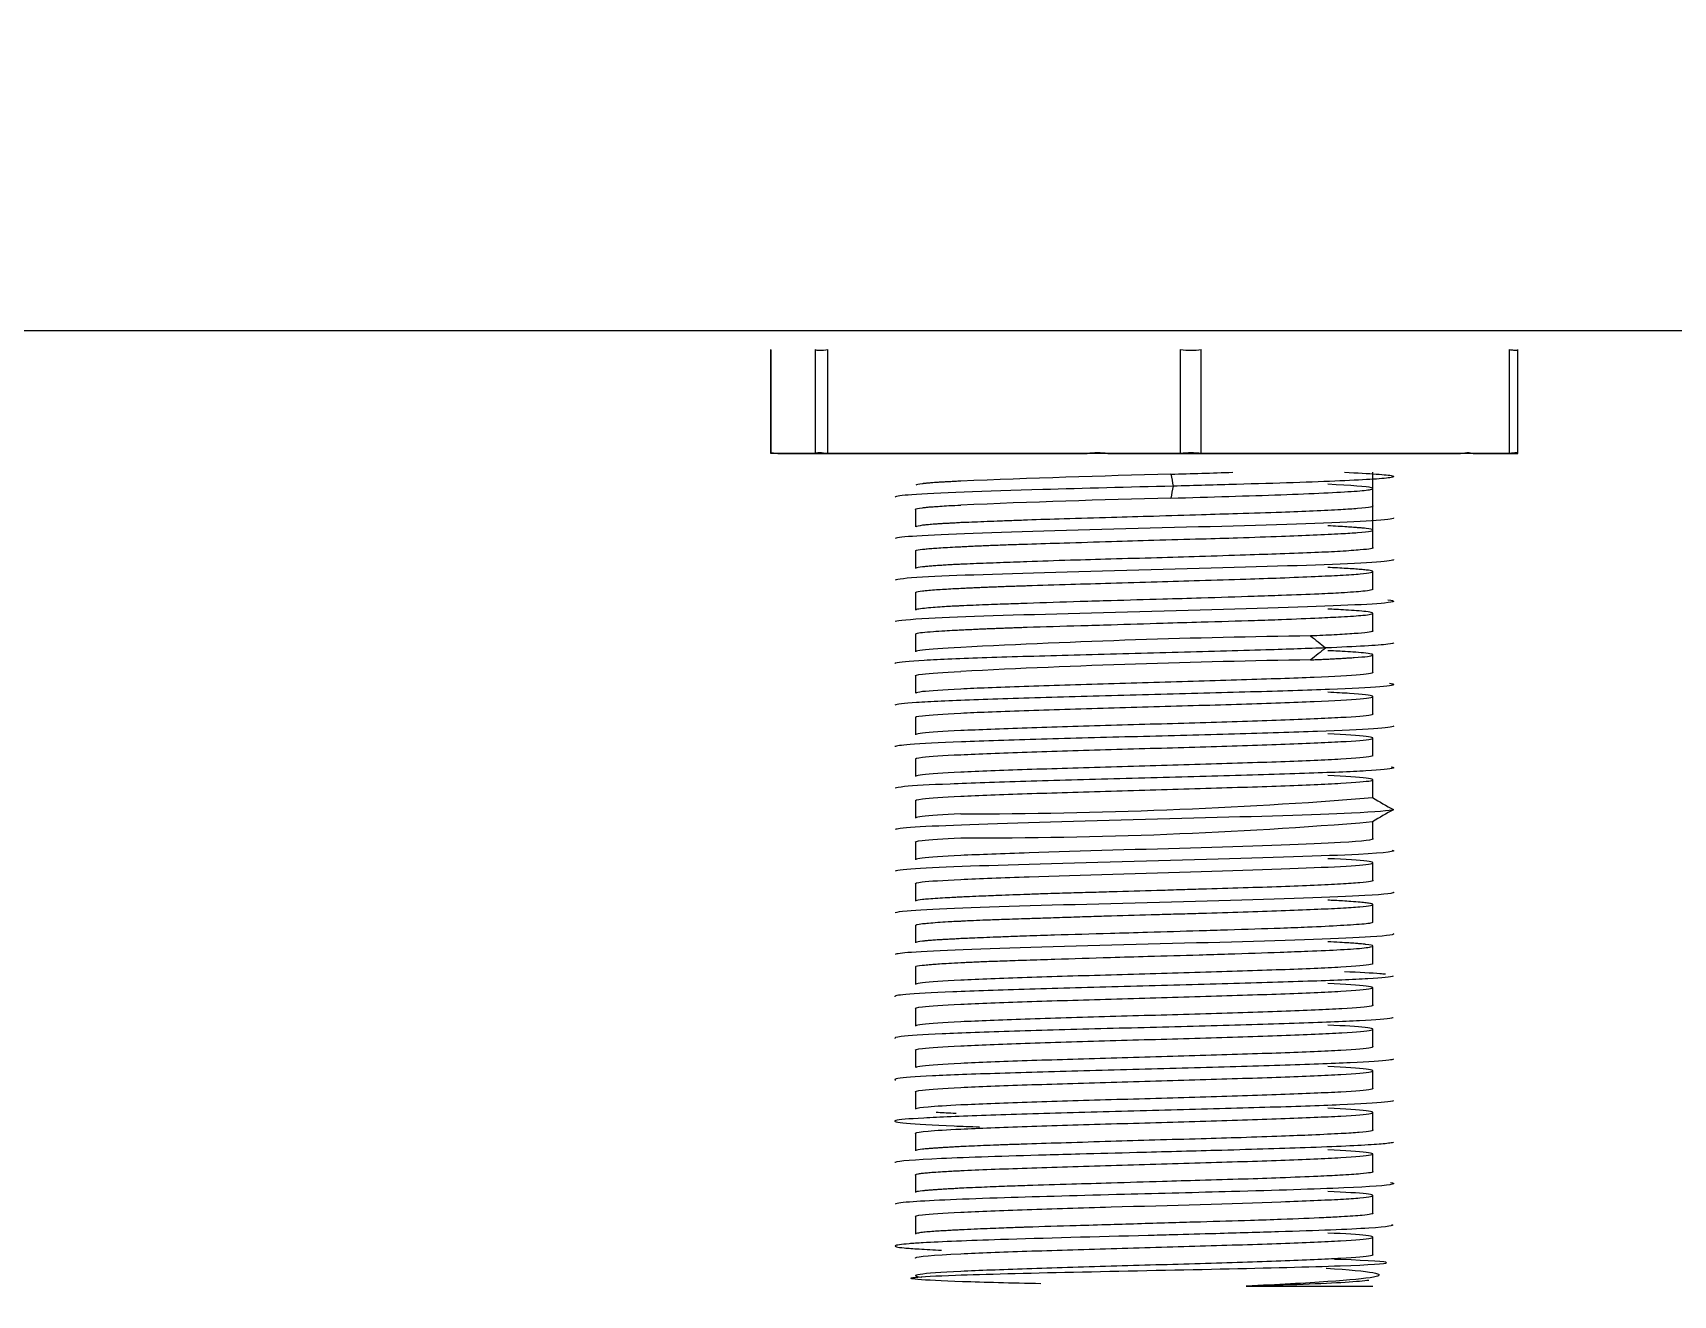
# Model space of a CAD drawing. Extents: x -681219 to -550379, y -242630 to -158199.
# Drawn here: x -601870.89 to -601831.45, y -230041.05 to -230010.7 of the extents above; entities that cross this region are included whole.
import ezdxf

# ---------------------------------------------------------------- set-up
doc = ezdxf.new("R2010")
doc.units = 0
doc.header["$LTSCALE"] = 1000
doc.layers.get('0').update_dxf_attribs({"linetype": 'CONTINUOUS'})

# ---------------------------------------------------------------- blocks, each defined once
blk = doc.blocks.new('CYPJ15001B0001XY_A_CYPJ1000_V_1')
at = {"color": 0, "linetype": 'ByBlock', "lineweight": -2}
for p, q in [((-535.5, -745.131), (-535.5, -522.153)), ((-538.452, -709.664), (-538.452, -708.592)), ((-538.452, -708.592), (-535.949, -708.592)), ((-535.955, -708.588), (-538.445, -708.588)), ((-538.452, -708.79), (-538.452, -716.199)), ((-538.452, -709.664), (-535.949, -709.664)), ((-535.5, -709.57), (-535.5, -709.57)), ((-538.452, -718.445), (-538.452, -709.963)), ((-538.452, -709.963), (-535.949, -709.963)), ((-556.791, -712.07), (-557.213, -712.07)), ((-555.791, -712.07), (-556.213, -712.07)), ((-554.791, -712.07), (-555.213, -712.07)), ((-553.791, -712.07), (-554.213, -712.07)), ((-552.791, -712.07), (-553.213, -712.07)), ((-551.791, -712.07), (-552.213, -712.07)), ((-550.791, -712.07), (-551.213, -712.07)), ((-549.791, -712.07), (-550.213, -712.07)), ((-548.791, -712.07), (-549.213, -712.07)), ((-547.791, -712.07), (-548.213, -712.07)), ((-546.791, -712.07), (-547.213, -712.07)), ((-545.791, -712.07), (-546.213, -712.07)), ((-544.791, -712.07), (-545.213, -712.07)), ((-543.791, -712.07), (-544.213, -712.07)), ((-542.791, -712.07), (-543.213, -712.07)), ((-541.791, -712.07), (-542.213, -712.07)), ((-540.791, -712.07), (-541.213, -712.07)), ((-539.791, -712.07), (-540.213, -712.07)), ((-535.5, -712.07), (-535.505, -712.07)), ((-538.452, -716.696), (-538.452, -725.178)), ((-538.452, -718.445), (-535.949, -718.445)), ((-538.452, -726.351), (-538.452, -718.942)), ((-538.452, -718.942), (-535.949, -718.942)), ((-558.467, -720.022), (-558.467, -723.07)), ((-557.713, -723.07), (-557.291, -723.07)), ((-556.713, -723.07), (-556.291, -723.07)), ((-555.713, -723.07), (-555.291, -723.07)), ((-554.713, -723.07), (-554.291, -723.07)), ((-553.713, -723.07), (-553.291, -723.07)), ((-552.713, -723.07), (-552.291, -723.07)), ((-551.713, -723.07), (-551.291, -723.07)), ((-550.713, -723.07), (-550.291, -723.07)), ((-549.713, -723.07), (-549.291, -723.07)), ((-548.713, -723.07), (-548.291, -723.07)), ((-547.713, -723.07), (-547.291, -723.07)), ((-546.713, -723.07), (-546.291, -723.07)), ((-545.713, -723.07), (-545.291, -723.07)), ((-544.713, -723.07), (-544.291, -723.07)), ((-543.713, -723.07), (-543.291, -723.07)), ((-542.713, -723.07), (-542.291, -723.07)), ((-541.713, -723.07), (-541.291, -723.07)), ((-540.713, -723.07), (-540.291, -723.07)), ((-540.291, -723.07), (-538.895, -723.07)), ((-538.452, -725.477), (-538.452, -726.549)), ((-535.5, -725.57), (-535.5, -725.57)), ((-538.452, -726.351), (-535.949, -726.351)), ((-538.445, -726.553), (-535.955, -726.553))]:
    blk.add_line(p, q, dxfattribs=at)
for centre, radius, start, end in [((-539.986, -709.731), 1.552, 351.4272, 358.9533), ((-534.414, -709.731), 1.552, 181.0467, 188.5728), ((-432.43, -713.591), 115.259, 179.78511, 184.71289), ((-422.118, -713.209), 124.993, 179.9771, 184.5209), ((-768.661, -724.798), 225.273, 0.82083, 2.96168), ((-756.515, -724.416), 213.701, 0.76285, 3.01966), ((-808.764, -724.567), 269.317, 1.35266, 2.42768), ((-950.427, -729.261), 411.631, 1.5385, 2.24184), ((-540.232, -716.447), 1.798, 352.0619, 7.9381), ((-543.767, -740.061), 22.261, 78.2489, 79.0068), ((-534.354, -741.781), 24.014, 101.0208, 101.7234), ((17.108, -702.274), 556.281, 181.64152, 181.79483), ((-540.232, -718.693), 1.798, 352.0619, 7.9381), ((-534.168, -718.693), 1.798, 172.0619, 187.9381), ((-854.879, -969.087), 397.839, 38.40647, 38.47334), ((-232.987, -967.8), 395.77, 141.52649, 141.59371), ((-569.322, -736.13), 25.608, 29.3969, 30.6871), ((-524.617, -736.178), 25.704, 149.3153, 150.6007), ((-539.986, -725.409), 1.552, 1.0467, 8.5728)]:
    blk.add_arc(centre, radius, start, end, dxfattribs=at)
for points in [[(-538.452, -708.592), (-538.446, -708.586), (-538.437, -708.588), (-538.433, -708.624), (-538.437, -708.691), (-538.446, -708.754), (-538.452, -708.79)], [(-538.434, -709.76), (-538.434, -709.734), (-538.437, -709.691), (-538.446, -709.669), (-538.452, -709.664)], [(-535.949, -709.664), (-535.954, -709.669), (-535.963, -709.691), (-535.966, -709.734), (-535.966, -709.76)], [(-538.434, -725.381), (-538.434, -725.407), (-538.437, -725.45), (-538.446, -725.471), (-538.452, -725.477)], [(-538.452, -726.549), (-538.446, -726.554), (-538.437, -726.553), (-538.433, -726.517), (-538.437, -726.45), (-538.446, -726.386), (-538.452, -726.351)], [(-535.949, -726.351), (-535.954, -726.386), (-535.963, -726.45), (-535.967, -726.517), (-535.963, -726.553), (-535.954, -726.554), (-535.949, -726.549)]]:
    blk.add_open_spline(points, degree=3, dxfattribs=at)
for points, knots in [([(-554.01, -723.562), (-554.022, -723.538), (-554.055, -723.339), (-554.108, -722.402), (-554.171, -720.549), (-554.235, -718.232), (-554.298, -715.812), (-554.361, -713.666), (-554.424, -712.127), (-554.487, -711.435), (-554.551, -711.698), (-554.6, -712.626), (-554.629, -713.388), (-554.637, -713.606)], [0.7997942, 0.7997942, 0.7997942, 0.7997942, 0.8087502, 0.8250003, 0.8412503, 0.8575003, 0.8737503, 0.8900003, 0.9062503, 0.9225003, 0.9387503, 0.9550004, 0.9609382, 0.9609382, 0.9609382, 0.9609382]), ([(-558.409, -715.087), (-558.393, -714.364), (-558.376, -713.714), (-558.341, -712.692), (-558.324, -712.327), (-558.289, -711.933), (-558.272, -711.904), (-558.238, -712.213), (-558.22, -712.554), (-558.2, -713.035)], [0, 0, 0, 0, 0.25, 0.25, 0.5, 0.5, 0.75, 0.75, 1, 1, 1, 1]), ([(-556.985, -723.518), (-557.013, -723.618), (-557.058, -723.337), (-557.118, -722.108), (-557.161, -720.836), (-557.199, -719.492), (-557.23, -718.406), (-557.277, -716.621), (-557.339, -714.167), (-557.406, -712.503), (-557.448, -711.894), (-557.471, -711.663), (-557.496, -711.556), (-557.521, -711.589), (-557.546, -711.778), (-557.573, -712.13), (-557.591, -712.506), (-557.601, -712.697)], [0.7812537, 0.7812537, 0.7812537, 0.7812537, 0.81187, 0.8275859, 0.8433022, 0.8590179, 0.8692248, 0.8747693, 0.9101134, 0.9370128, 0.9449779, 0.9532813, 0.9619358, 0.9709411, 0.9802863, 0.9899667, 1, 1, 1, 1]), ([(-555.973, -723.488), (-555.988, -723.58), (-556.032, -723.627), (-556.107, -722.579), (-556.187, -719.998), (-556.265, -716.926), (-556.347, -713.916), (-556.423, -712.01), (-556.474, -711.616), (-556.492, -711.583)], [0.422792, 0.422792, 0.422792, 0.422792, 0.4384992, 0.4686196, 0.5007413, 0.5255418, 0.5545969, 0.5878392, 0.606795, 0.606795, 0.606795, 0.606795]), ([(-555.006, -723.567), (-555.013, -723.555), (-555.032, -723.473), (-555.064, -723.135), (-555.101, -722.447), (-555.148, -721.243), (-555.201, -719.494), (-555.252, -717.563), (-555.289, -716.18), (-555.336, -714.456), (-555.4, -712.41), (-555.462, -711.644), (-555.493, -711.578), (-555.494, -711.576)], [0.0787694, 0.0787694, 0.0787694, 0.0787694, 0.0868263, 0.0993198, 0.1123665, 0.125997, 0.1492356, 0.1674819, 0.1806669, 0.1887788, 0.2195081, 0.2510718, 0.2520633, 0.2520633, 0.2520633, 0.2520633]), ([(-553.011, -723.561), (-553.018, -723.545), (-553.047, -723.406), (-553.097, -722.657), (-553.16, -720.918), (-553.224, -718.658), (-553.287, -716.229), (-553.35, -714.008), (-553.413, -712.342), (-553.468, -711.608), (-553.501, -711.553), (-553.513, -711.586)], [0.5427303, 0.5427303, 0.5427303, 0.5427303, 0.54875, 0.565, 0.5812501, 0.5975001, 0.6137501, 0.6300001, 0.6462501, 0.6625001, 0.6719775, 0.6719775, 0.6719775, 0.6719775]), ([(-552.012, -723.558), (-552.016, -723.549), (-552.04, -723.458), (-552.086, -722.887), (-552.149, -721.27), (-552.212, -719.078), (-552.276, -716.651), (-552.339, -714.367), (-552.402, -712.582), (-552.459, -711.666), (-552.496, -711.548), (-552.511, -711.58)], [0.285996, 0.285996, 0.285996, 0.285996, 0.2887498, 0.3049998, 0.3212498, 0.3374998, 0.3537499, 0.3699999, 0.3862499, 0.4024999, 0.4142307, 0.4142307, 0.4142307, 0.4142307]), ([(-551.012, -723.559), (-551.033, -723.508), (-551.075, -723.09), (-551.138, -721.605), (-551.201, -719.491), (-551.265, -717.078), (-551.328, -714.742), (-551.391, -712.846), (-551.451, -711.745), (-551.49, -711.551), (-551.507, -711.574)], [0.0287767, 0.0287767, 0.0287767, 0.0287767, 0.0449996, 0.0612496, 0.0774996, 0.0937496, 0.1099997, 0.1262497, 0.1424997, 0.156221, 0.156221, 0.156221, 0.156221]), ([(-549.987, -723.547), (-550.014, -723.631), (-550.083, -723.18), (-550.193, -719.887), (-550.317, -714.847), (-550.417, -712.056), (-550.475, -711.61), (-550.492, -711.58)], [0.765625, 0.765625, 0.765625, 0.765625, 0.7868735, 0.8187484, 0.8506233, 0.8824981, 0.8956465, 0.8956465, 0.8956465, 0.8956465]), ([(-548.991, -723.559), (-549.02, -723.618), (-549.09, -723.05), (-549.202, -719.558), (-549.326, -714.534), (-549.422, -711.997), (-549.476, -711.615), (-549.49, -711.585)], [0.50954, 0.50954, 0.50954, 0.50954, 0.5318745, 0.5637494, 0.5956243, 0.6274991, 0.6378477, 0.6378477, 0.6378477, 0.6378477]), ([(-547.981, -723.531), (-548.016, -723.678), (-548.092, -723.055), (-548.21, -719.224), (-548.334, -714.229), (-548.428, -711.901), (-548.481, -711.599), (-548.492, -711.579)], [0.25, 0.25, 0.25, 0.25, 0.2768755, 0.3087504, 0.3406253, 0.3725002, 0.3812761, 0.3812761, 0.3812761, 0.3812761]), ([(-547.011, -723.56), (-547.038, -723.493), (-547.107, -722.64), (-547.218, -718.885), (-547.342, -713.933), (-547.432, -711.854), (-547.481, -711.602), (-547.489, -711.584)], [0, 0, 0, 0, 0.0218766, 0.0537514, 0.0856263, 0.1175012, 0.1233867, 0.1233867, 0.1233867, 0.1233867]), ([(-545.978, -723.504), (-545.99, -723.572), (-546.023, -723.616), (-546.078, -723.043), (-546.141, -721.523), (-546.204, -719.389), (-546.267, -716.971), (-546.331, -714.647), (-546.394, -712.778), (-546.448, -711.817), (-546.481, -711.607), (-546.493, -711.581)], [0.734375, 0.734375, 0.734375, 0.734375, 0.7437502, 0.7600002, 0.7762502, 0.7925002, 0.8087502, 0.8250003, 0.8412503, 0.8575003, 0.8666767, 0.8666767, 0.8666767, 0.8666767]), ([(-545.006, -723.569), (-545.026, -723.549), (-545.067, -723.209), (-545.13, -721.843), (-545.193, -719.795), (-545.256, -717.4), (-545.319, -715.032), (-545.383, -713.059), (-545.441, -711.877), (-545.479, -711.599), (-545.496, -711.575)], [0.484375, 0.484375, 0.484375, 0.484375, 0.5, 0.51625, 0.5325, 0.54875, 0.565, 0.5812501, 0.5975001, 0.6103491, 0.6103491, 0.6103491, 0.6103491]), ([(-543.973, -723.471), (-543.979, -723.516), (-544.007, -723.642), (-544.056, -723.383), (-544.119, -722.142), (-544.182, -720.19), (-544.245, -717.83), (-544.308, -715.43), (-544.371, -713.363), (-544.434, -711.972), (-544.475, -711.608), (-544.495, -711.576)], [0.21875, 0.21875, 0.21875, 0.21875, 0.2237498, 0.2399998, 0.2562498, 0.2724998, 0.2887498, 0.3049998, 0.3212498, 0.3374998, 0.3530105, 0.3530105, 0.3530105, 0.3530105]), ([(-543.122, -721.935), (-543.138, -721.515), (-543.176, -720.395), (-543.234, -718.259), (-543.297, -715.838), (-543.36, -713.687), (-543.424, -712.14), (-543.469, -711.638), (-543.493, -711.579), (-543.496, -711.574)], [0, 0, 0, 0, 0.01249958, 0.02874959, 0.04499961, 0.06124962, 0.07749963, 0.09374965, 0.09610944, 0.09610944, 0.09610944, 0.09610944]), ([(-541.966, -723.43), (-541.992, -723.636), (-542.059, -723.578), (-542.168, -720.858), (-542.292, -715.856), (-542.399, -712.379), (-542.465, -711.647), (-542.49, -711.585)], [0.703125, 0.703125, 0.703125, 0.703125, 0.7231238, 0.7549986, 0.7868735, 0.8187484, 0.837842, 0.837842, 0.837842, 0.837842]), ([(-540.994, -723.563), (-541.014, -723.59), (-541.074, -723.271), (-541.176, -720.551), (-541.3, -715.523), (-541.405, -712.25), (-541.469, -711.623), (-541.492, -711.581)], [0.4533048, 0.4533048, 0.4533048, 0.4533048, 0.4681248, 0.4999996, 0.5318745, 0.5637494, 0.581343, 0.581343, 0.581343, 0.581343]), ([(-539.994, -723.563), (-540.016, -723.594), (-540.079, -723.199), (-540.184, -720.237), (-540.308, -715.195), (-540.411, -712.162), (-540.472, -711.622), (-540.491, -711.582)], [0.1960491, 0.1960491, 0.1960491, 0.1960491, 0.2131258, 0.2450007, 0.2768755, 0.3087504, 0.3239801, 0.3239801, 0.3239801, 0.3239801]), ([(-539.233, -718.267), (-539.26, -717.204), (-539.329, -714.51), (-539.417, -712.048), (-539.476, -711.602), (-539.494, -711.578)], [0, 0, 0, 0, 0.02187655, 0.05375143, 0.06750738, 0.06750738, 0.06750738, 0.06750738]), ([(-558.111, -713.159), (-558.137, -712.682), (-558.16, -712.341), (-558.206, -712.019), (-558.229, -712.037), (-558.252, -712.221)], [0, 0, 0, 0, 0.25, 0.25, 0.4998908, 0.4998908, 0.4998908, 0.4998908]), ([(-557.797, -712.078), (-557.793, -712.071), (-557.789, -712.069), (-557.752, -712.104), (-557.72, -712.49), (-557.689, -713.159)], [0.8593059, 0.8593059, 0.8593059, 0.8593059, 0.875, 0.875, 1, 1, 1, 1]), ([(-557.111, -713.159), (-557.116, -713.119), (-557.121, -713.025), (-557.128, -712.879), (-557.138, -712.714), (-557.148, -712.541), (-557.161, -712.373), (-557.175, -712.217), (-557.192, -712.11), (-557.204, -712.079), (-557.209, -712.073)], [0, 0, 0, 0, 0.0121388, 0.0277842, 0.0469329, 0.0695761, 0.0956986, 0.1252824, 0.163023, 0.1930021, 0.1930021, 0.1930021, 0.1930021]), ([(-556.799, -712.08), (-556.783, -712.048), (-556.767, -712.1), (-556.73, -712.415), (-556.709, -712.731), (-556.689, -713.159)], [0.7786876, 0.7786876, 0.7786876, 0.7786876, 0.875, 0.875, 1, 1, 1, 1]), ([(-556.111, -713.159), (-556.116, -713.114), (-556.121, -713.021), (-556.128, -712.889), (-556.135, -712.76), (-556.143, -712.636), (-556.151, -712.52), (-556.159, -712.412), (-556.167, -712.315), (-556.18, -712.182), (-556.194, -712.101), (-556.205, -712.077), (-556.208, -712.074)], [0, 0, 0, 0, 0.0135023, 0.0276499, 0.0424408, 0.0578723, 0.0739409, 0.0906423, 0.1079723, 0.1259271, 0.1762473, 0.191316, 0.191316, 0.191316, 0.191316]), ([(-555.797, -712.075), (-555.797, -712.074), (-555.787, -712.063), (-555.772, -712.09), (-555.754, -712.201), (-555.741, -712.318), (-555.728, -712.467), (-555.716, -712.648), (-555.705, -712.845), (-555.696, -713.01), (-555.691, -713.115), (-555.689, -713.159)], [0.7830258, 0.7830258, 0.7830258, 0.7830258, 0.7865858, 0.8397996, 0.8687884, 0.8930638, 0.9165388, 0.9465581, 0.96911, 0.9869212, 1, 1, 1, 1]), ([(-555.111, -713.159), (-555.115, -713.112), (-555.12, -713.017), (-555.128, -712.886), (-555.135, -712.764), (-555.142, -712.652), (-555.149, -712.549), (-555.156, -712.457), (-555.162, -712.374), (-555.169, -712.301), (-555.183, -712.165), (-555.195, -712.097), (-555.205, -712.078)], [0, 0, 0, 0, 0.0141347, 0.0282058, 0.0422114, 0.0561491, 0.0700164, 0.0838109, 0.0975302, 0.1111721, 0.124735, 0.1863755, 0.1863755, 0.1863755, 0.1863755]), ([(-554.797, -712.074), (-554.793, -712.07), (-554.789, -712.069), (-554.77, -712.089), (-554.753, -712.192), (-554.721, -712.559), (-554.705, -712.824), (-554.689, -713.159)], [0.7224441, 0.7224441, 0.7224441, 0.7224441, 0.75, 0.75, 0.875, 0.875, 1, 1, 1, 1]), ([(-554.111, -713.159), (-554.128, -712.824), (-554.144, -712.559), (-554.175, -712.208), (-554.19, -712.107), (-554.204, -712.079)], [0, 0, 0, 0, 0.125, 0.125, 0.2390303, 0.2390303, 0.2390303, 0.2390303]), ([(-553.799, -712.079), (-553.783, -712.049), (-553.767, -712.102), (-553.73, -712.414), (-553.709, -712.729), (-553.689, -713.159)], [0.779051, 0.779051, 0.779051, 0.779051, 0.875, 0.875, 1, 1, 1, 1]), ([(-553.111, -713.159), (-553.132, -712.729), (-553.153, -712.414), (-553.185, -712.144), (-553.196, -712.09), (-553.207, -712.075)], [0, 0, 0, 0, 0.125, 0.125, 0.191274, 0.191274, 0.191274, 0.191274]), ([(-552.801, -712.081), (-552.784, -712.046), (-552.768, -712.099), (-552.73, -712.414), (-552.71, -712.729), (-552.689, -713.159)], [0.7764122, 0.7764122, 0.7764122, 0.7764122, 0.875, 0.875, 1, 1, 1, 1]), ([(-552.111, -713.159), (-552.132, -712.729), (-552.153, -712.414), (-552.185, -712.146), (-552.196, -712.092), (-552.206, -712.076)], [0, 0, 0, 0, 0.125, 0.125, 0.1898567, 0.1898567, 0.1898567, 0.1898567]), ([(-551.799, -712.078), (-551.783, -712.049), (-551.767, -712.103), (-551.73, -712.414), (-551.71, -712.729), (-551.689, -713.159)], [0.7793576, 0.7793576, 0.7793576, 0.7793576, 0.875, 0.875, 1, 1, 1, 1]), ([(-551.111, -713.159), (-551.132, -712.729), (-551.153, -712.414), (-551.184, -712.152), (-551.194, -712.099), (-551.204, -712.08)], [0, 0, 0, 0, 0.125, 0.125, 0.1856946, 0.1856946, 0.1856946, 0.1856946]), ([(-550.795, -712.078), (-550.792, -712.073), (-550.777, -712.066), (-550.761, -712.143), (-550.745, -712.292), (-550.737, -712.373), (-550.727, -712.489), (-550.715, -712.653), (-550.702, -712.873), (-550.692, -713.06), (-550.689, -713.159)], [0.782169, 0.782169, 0.782169, 0.782169, 0.8012433, 0.8739851, 0.8860054, 0.90161, 0.9207992, 0.9435829, 0.969978, 1, 1, 1, 1]), ([(-550.111, -713.159), (-550.116, -713.111), (-550.12, -713.016), (-550.127, -712.889), (-550.133, -712.776), (-550.139, -712.677), (-550.144, -712.592), (-550.149, -712.517), (-550.154, -712.454), (-550.158, -712.399), (-550.162, -712.354), (-550.166, -712.315), (-550.169, -712.283), (-550.172, -712.257), (-550.185, -712.154), (-550.197, -712.098), (-550.207, -712.08)], [0, 0, 0, 0, 0.0144018, 0.0280143, 0.0408382, 0.0528751, 0.0641266, 0.0745947, 0.0842812, 0.0931876, 0.101315, 0.1086638, 0.1152342, 0.1210259, 0.1260387, 0.1872529, 0.1872529, 0.1872529, 0.1872529]), ([(-549.797, -712.08), (-549.796, -712.079), (-549.781, -712.055), (-549.761, -712.129), (-549.736, -712.385), (-549.72, -712.59), (-549.705, -712.82), (-549.694, -713.013), (-549.688, -713.122), (-549.689, -713.159)], [0.7796456, 0.7796456, 0.7796456, 0.7796456, 0.7840258, 0.8752846, 0.9043438, 0.9378552, 0.9679623, 0.9886878, 1, 1, 1, 1]), ([(-549.111, -713.159), (-549.116, -713.12), (-549.121, -713.01), (-549.131, -712.817), (-549.144, -712.589), (-549.158, -712.385), (-549.179, -712.177), (-549.195, -712.1), (-549.206, -712.081)], [0, 0, 0, 0, 0.0118805, 0.0326026, 0.0621366, 0.095707, 0.1246982, 0.1868616, 0.1868616, 0.1868616, 0.1868616]), ([(-548.798, -712.081), (-548.781, -712.047), (-548.765, -712.096), (-548.728, -712.409), (-548.707, -712.729), (-548.689, -713.159)], [0.7771134, 0.7771134, 0.7771134, 0.7771134, 0.875, 0.875, 1, 1, 1, 1]), ([(-548.111, -713.159), (-548.135, -712.729), (-548.156, -712.409), (-548.187, -712.147), (-548.197, -712.095), (-548.207, -712.078)], [0, 0, 0, 0, 0.125, 0.125, 0.1865494, 0.1865494, 0.1865494, 0.1865494]), ([(-547.798, -712.081), (-547.781, -712.045), (-547.765, -712.094), (-547.728, -712.41), (-547.707, -712.73), (-547.689, -713.159)], [0.7770683, 0.7770683, 0.7770683, 0.7770683, 0.875, 0.875, 1, 1, 1, 1]), ([(-547.111, -713.159), (-547.135, -712.73), (-547.156, -712.41), (-547.187, -712.146), (-547.197, -712.094), (-547.207, -712.077)], [0, 0, 0, 0, 0.125, 0.125, 0.1864261, 0.1864261, 0.1864261, 0.1864261]), ([(-546.799, -712.078), (-546.783, -712.05), (-546.767, -712.104), (-546.73, -712.414), (-546.71, -712.729), (-546.689, -713.159)], [0.779722, 0.779722, 0.779722, 0.779722, 0.875, 0.875, 1, 1, 1, 1]), ([(-546.111, -713.159), (-546.132, -712.729), (-546.153, -712.414), (-546.184, -712.155), (-546.194, -712.103), (-546.203, -712.081)], [0, 0, 0, 0, 0.125, 0.125, 0.1839035, 0.1839035, 0.1839035, 0.1839035]), ([(-545.799, -712.078), (-545.783, -712.05), (-545.767, -712.104), (-545.73, -712.414), (-545.709, -712.729), (-545.689, -713.159)], [0.7796653, 0.7796653, 0.7796653, 0.7796653, 0.875, 0.875, 1, 1, 1, 1]), ([(-545.111, -713.159), (-545.132, -712.729), (-545.153, -712.414), (-545.184, -712.15), (-545.195, -712.096), (-545.205, -712.078)], [0, 0, 0, 0, 0.125, 0.125, 0.1873881, 0.1873881, 0.1873881, 0.1873881]), ([(-544.798, -712.078), (-544.783, -712.05), (-544.767, -712.104), (-544.73, -712.414), (-544.709, -712.729), (-544.689, -713.159)], [0.7802496, 0.7802496, 0.7802496, 0.7802496, 0.875, 0.875, 1, 1, 1, 1]), ([(-544.111, -713.159), (-544.132, -712.729), (-544.153, -712.414), (-544.185, -712.144), (-544.196, -712.09), (-544.207, -712.075)], [0, 0, 0, 0, 0.125, 0.125, 0.1914159, 0.1914159, 0.1914159, 0.1914159]), ([(-543.799, -712.078), (-543.783, -712.05), (-543.767, -712.104), (-543.73, -712.414), (-543.709, -712.729), (-543.689, -713.159)], [0.7800445, 0.7800445, 0.7800445, 0.7800445, 0.875, 0.875, 1, 1, 1, 1]), ([(-543.111, -713.159), (-543.132, -712.729), (-543.153, -712.414), (-543.185, -712.147), (-543.195, -712.094), (-543.206, -712.077)], [0, 0, 0, 0, 0.125, 0.125, 0.1889722, 0.1889722, 0.1889722, 0.1889722]), ([(-542.797, -712.078), (-542.789, -712.067), (-542.772, -712.08), (-542.749, -712.218), (-542.728, -712.461), (-542.71, -712.738), (-542.698, -712.971), (-542.691, -713.109), (-542.689, -713.159)], [0.7819173, 0.7819173, 0.7819173, 0.7819173, 0.8261827, 0.8753552, 0.9227726, 0.9593211, 0.9850584, 1, 1, 1, 1]), ([(-542.111, -713.159), (-542.114, -713.12), (-542.119, -713.019), (-542.128, -712.848), (-542.141, -712.639), (-542.157, -712.417), (-542.178, -712.209), (-542.194, -712.112), (-542.204, -712.086), (-542.206, -712.082)], [0, 0, 0, 0, 0.0114848, 0.0296842, 0.0545998, 0.0862553, 0.1246832, 0.1743544, 0.1849886, 0.1849886, 0.1849886, 0.1849886]), ([(-541.795, -712.077), (-541.79, -712.069), (-541.774, -712.075), (-541.754, -712.182), (-541.736, -712.377), (-541.722, -712.559), (-541.709, -712.757), (-541.698, -712.956), (-541.691, -713.095), (-541.689, -713.159)], [0.7832573, 0.7832573, 0.7832573, 0.7832573, 0.8158233, 0.8739131, 0.9051853, 0.9334089, 0.9586067, 0.9808016, 1, 1, 1, 1]), ([(-541.111, -713.159), (-541.115, -713.113), (-541.119, -713.016), (-541.126, -712.875), (-541.135, -712.732), (-541.144, -712.591), (-541.154, -712.457), (-541.165, -712.334), (-541.183, -712.174), (-541.197, -712.102), (-541.206, -712.081), (-541.207, -712.081)], [0, 0, 0, 0, 0.013595, 0.0286568, 0.0451858, 0.0631863, 0.082667, 0.1036372, 0.1261036, 0.1845046, 0.1860477, 0.1860477, 0.1860477, 0.1860477]), ([(-540.795, -712.077), (-540.791, -712.071), (-540.775, -712.071), (-540.756, -712.168), (-540.739, -712.35), (-540.727, -712.496), (-540.714, -712.678), (-540.701, -712.896), (-540.692, -713.071), (-540.689, -713.159)], [0.7822451, 0.7822451, 0.7822451, 0.7822451, 0.8099618, 0.8755714, 0.8987645, 0.9227882, 0.9476555, 0.9733877, 1, 1, 1, 1]), ([(-540.111, -713.159), (-540.115, -713.114), (-540.119, -713.023), (-540.126, -712.898), (-540.132, -712.783), (-540.138, -712.678), (-540.144, -712.582), (-540.151, -712.496), (-540.157, -712.42), (-540.163, -712.352), (-540.169, -712.292), (-540.184, -712.16), (-540.197, -712.095), (-540.208, -712.078)], [0, 0, 0, 0, 0.0135155, 0.0267884, 0.0398198, 0.0526111, 0.0651647, 0.0774834, 0.08957, 0.1014265, 0.1130539, 0.1244528, 0.1892356, 0.1892356, 0.1892356, 0.1892356]), ([(-539.797, -712.08), (-539.793, -712.073), (-539.777, -712.063), (-539.761, -712.144), (-539.744, -712.295), (-539.736, -712.378), (-539.727, -712.496), (-539.715, -712.66), (-539.701, -712.878), (-539.692, -713.062), (-539.689, -713.159)], [0.7788406, 0.7788406, 0.7788406, 0.7788406, 0.8017295, 0.8739898, 0.8865885, 0.9025395, 0.9218435, 0.9445106, 0.9705578, 1, 1, 1, 1]), ([(-539.111, -713.159), (-539.116, -713.112), (-539.12, -713.019), (-539.127, -712.894), (-539.133, -712.782), (-539.138, -712.685), (-539.144, -712.599), (-539.149, -712.524), (-539.153, -712.46), (-539.158, -712.405), (-539.162, -712.359), (-539.166, -712.319), (-539.169, -712.286), (-539.172, -712.258), (-539.185, -712.15), (-539.198, -712.093), (-539.209, -712.077)], [0, 0, 0, 0, 0.0141013, 0.0274635, 0.0400872, 0.0519738, 0.063125, 0.0735428, 0.0832288, 0.0921846, 0.1004115, 0.1079097, 0.1146796, 0.1207208, 0.1260332, 0.1906526, 0.1906526, 0.1906526, 0.1906526]), ([(-554.282, -712.569), (-554.29, -712.685), (-554.298, -712.821), (-554.307, -712.999), (-554.308, -713.024), (-554.31, -713.049)], [0.43750778, 0.43750778, 0.43750778, 0.43750778, 0.5, 0.5, 0.50977647, 0.50977647, 0.50977647, 0.50977647]), ([(-558.2, -713.035), (-558.178, -713.731), (-558.153, -714.733), (-558.103, -717.004), (-558.078, -718.258), (-558.027, -720.539), (-558.002, -721.57), (-557.952, -722.997), (-557.927, -723.388), (-557.877, -723.405), (-557.852, -723.005), (-557.825, -722.242), (-557.823, -722.194), (-557.822, -722.144)], [0, 0, 0, 0, 0.125, 0.125, 0.25, 0.25, 0.375, 0.375, 0.5, 0.5, 0.625, 0.625, 0.6331187, 0.6331187, 0.6331187, 0.6331187]), ([(-557.711, -723.069), (-557.72, -723.078), (-557.73, -723.058), (-557.76, -722.905), (-557.781, -722.663), (-557.822, -721.929), (-557.843, -721.433), (-557.885, -720.275), (-557.906, -719.613), (-557.947, -718.22), (-557.968, -717.487), (-558.01, -716.06), (-558.031, -715.367), (-558.072, -714.13), (-558.093, -713.59), (-558.111, -713.159)], [0.193784, 0.193784, 0.193784, 0.193784, 0.25, 0.25, 0.375, 0.375, 0.5, 0.5, 0.625, 0.625, 0.75, 0.75, 0.875, 0.875, 1, 1, 1, 1]), ([(-557.689, -713.159), (-557.666, -713.59), (-557.646, -714.132), (-557.604, -715.369), (-557.573, -716.408), (-557.542, -717.491), (-557.521, -718.21), (-557.511, -718.567), (-557.479, -719.614), (-557.459, -720.278), (-557.417, -721.434), (-557.396, -721.923), (-557.355, -722.66), (-557.334, -722.909), (-557.292, -723.118), (-557.272, -723.076), (-557.23, -722.725), (-557.209, -722.413), (-557.189, -721.982)], [0, 0, 0, 0, 0.125, 0.125, 0.25, 0.3125, 0.3125, 0.375, 0.375, 0.5, 0.5, 0.625, 0.625, 0.75, 0.75, 0.875, 0.875, 1, 1, 1, 1]), ([(-556.71, -723.069), (-556.719, -723.077), (-556.738, -723.039), (-556.768, -722.809), (-556.794, -722.412), (-556.827, -721.773), (-556.858, -721.034), (-556.893, -720.018), (-556.918, -719.12), (-556.952, -717.985), (-556.983, -716.963), (-557.018, -715.781), (-557.038, -715.088), (-557.053, -714.639), (-557.058, -714.494), (-557.065, -714.298), (-557.074, -714.055), (-557.086, -713.774), (-557.099, -713.462), (-557.109, -713.265), (-557.111, -713.159)], [0.195213, 0.195213, 0.195213, 0.195213, 0.2490524, 0.3021185, 0.3736946, 0.4164719, 0.4991145, 0.5501427, 0.6246592, 0.6647148, 0.7507558, 0.7997335, 0.8751482, 0.8811582, 0.8911048, 0.9049864, 0.9228052, 0.9445712, 0.9702988, 1, 1, 1, 1]), ([(-556.689, -713.159), (-556.678, -713.373), (-556.667, -713.616), (-556.646, -714.15), (-556.615, -715.025), (-556.584, -716.061), (-556.521, -718.196), (-556.479, -719.703), (-556.417, -721.432), (-556.386, -722.167), (-556.354, -722.633), (-556.333, -722.875), (-556.323, -722.961), (-556.292, -723.115), (-556.271, -723.078), (-556.229, -722.73), (-556.208, -722.412), (-556.189, -721.982)], [0, 0, 0, 0, 0.0625, 0.0625, 0.125, 0.25, 0.25, 0.5, 0.5, 0.625, 0.6875, 0.6875, 0.75, 0.75, 0.875, 0.875, 1, 1, 1, 1]), ([(-555.707, -723.067), (-555.718, -723.08), (-555.738, -723.041), (-555.77, -722.785), (-555.798, -722.347), (-555.829, -721.701), (-555.862, -720.917), (-555.895, -719.947), (-555.923, -718.981), (-555.954, -717.905), (-555.986, -716.856), (-556.019, -715.755), (-556.041, -715.013), (-556.057, -714.517), (-556.066, -714.264), (-556.076, -713.995), (-556.088, -713.715), (-556.1, -713.429), (-556.109, -713.252), (-556.111, -713.159)], [0.1912819, 0.1912819, 0.1912819, 0.1912819, 0.2507982, 0.3094824, 0.3769273, 0.4295444, 0.500902, 0.5608468, 0.6254091, 0.678299, 0.7497398, 0.8062871, 0.874248, 0.8901326, 0.9080373, 0.9279645, 0.949925, 0.9739331, 1, 1, 1, 1]), ([(-555.689, -713.159), (-555.668, -713.589), (-555.647, -714.135), (-555.605, -715.371), (-555.584, -716.061), (-555.543, -717.485), (-555.522, -718.218), (-555.49, -719.266), (-555.48, -719.606), (-555.459, -720.256), (-555.428, -721.183), (-555.396, -721.924), (-555.355, -722.664), (-555.334, -722.906), (-555.292, -723.115), (-555.271, -723.082), (-555.229, -722.728), (-555.208, -722.41), (-555.189, -721.982)], [0, 0, 0, 0, 0.125, 0.125, 0.25, 0.25, 0.375, 0.375, 0.4375, 0.4375, 0.5, 0.625, 0.625, 0.75, 0.75, 0.875, 0.875, 1, 1, 1, 1]), ([(-554.705, -723.062), (-554.706, -723.064), (-554.716, -723.082), (-554.738, -723.04), (-554.77, -722.783), (-554.801, -722.309), (-554.831, -721.671), (-554.864, -720.849), (-554.896, -719.945), (-554.926, -718.911), (-554.955, -717.847), (-554.988, -716.745), (-555.021, -715.703), (-555.045, -714.915), (-555.063, -714.376), (-555.075, -714.026), (-555.088, -713.706), (-555.1, -713.415), (-555.109, -713.244), (-555.111, -713.159)], [0.186036, 0.186036, 0.186036, 0.186036, 0.1918863, 0.2494847, 0.3142113, 0.3737483, 0.442161, 0.4989598, 0.5645295, 0.623835, 0.6890218, 0.7502425, 0.8145066, 0.8746947, 0.9008342, 0.9264172, 0.9514593, 0.9759827, 1, 1, 1, 1]), ([(-554.689, -713.159), (-554.668, -713.589), (-554.647, -714.133), (-554.605, -715.37), (-554.584, -716.061), (-554.543, -717.486), (-554.522, -718.219), (-554.48, -719.615), (-554.459, -720.277), (-554.418, -721.432), (-554.397, -721.924), (-554.355, -722.662), (-554.334, -722.908), (-554.293, -723.116), (-554.272, -723.08), (-554.23, -722.726), (-554.209, -722.412), (-554.189, -721.982)], [0, 0, 0, 0, 0.125, 0.125, 0.25, 0.25, 0.375, 0.375, 0.5, 0.5, 0.625, 0.625, 0.75, 0.75, 0.875, 0.875, 1, 1, 1, 1]), ([(-553.707, -723.065), (-553.717, -723.079), (-553.727, -723.061), (-553.757, -722.908), (-553.778, -722.662), (-553.82, -721.924), (-553.841, -721.432), (-553.882, -720.277), (-553.903, -719.615), (-553.945, -718.219), (-553.966, -717.486), (-554.007, -716.061), (-554.028, -715.37), (-554.07, -714.133), (-554.091, -713.589), (-554.111, -713.159)], [0.1908842, 0.1908842, 0.1908842, 0.1908842, 0.25, 0.25, 0.375, 0.375, 0.5, 0.5, 0.625, 0.625, 0.75, 0.75, 0.875, 0.875, 1, 1, 1, 1]), ([(-553.689, -713.159), (-553.668, -713.589), (-553.647, -714.133), (-553.605, -715.37), (-553.585, -716.061), (-553.543, -717.486), (-553.522, -718.219), (-553.48, -719.615), (-553.46, -720.278), (-553.418, -721.432), (-553.397, -721.924), (-553.355, -722.662), (-553.335, -722.908), (-553.293, -723.116), (-553.272, -723.08), (-553.23, -722.726), (-553.21, -722.412), (-553.189, -721.982)], [0, 0, 0, 0, 0.125, 0.125, 0.25, 0.25, 0.375, 0.375, 0.5, 0.5, 0.625, 0.625, 0.75, 0.75, 0.875, 0.875, 1, 1, 1, 1]), ([(-552.708, -723.067), (-552.718, -723.077), (-552.727, -723.059), (-552.757, -722.908), (-552.778, -722.662), (-552.82, -721.924), (-552.841, -721.432), (-552.882, -720.278), (-552.903, -719.615), (-552.945, -718.219), (-552.966, -717.486), (-553.007, -716.061), (-553.028, -715.37), (-553.07, -714.133), (-553.091, -713.589), (-553.111, -713.159)], [0.1939107, 0.1939107, 0.1939107, 0.1939107, 0.25, 0.25, 0.375, 0.375, 0.5, 0.5, 0.625, 0.625, 0.75, 0.75, 0.875, 0.875, 1, 1, 1, 1]), ([(-552.689, -713.159), (-552.668, -713.579), (-552.627, -714.657), (-552.564, -716.728), (-552.501, -718.952), (-552.438, -720.962), (-552.375, -722.444), (-552.312, -723.167), (-552.25, -723.023), (-552.209, -722.393), (-552.189, -721.982)], [0, 0, 0, 0, 0.122222, 0.248611, 0.375, 0.501389, 0.627778, 0.754167, 0.880556, 1, 1, 1, 1]), ([(-551.706, -723.065), (-551.716, -723.079), (-551.746, -723.033), (-551.798, -722.444), (-551.861, -720.962), (-551.924, -718.952), (-551.987, -716.728), (-552.05, -714.657), (-552.091, -713.579), (-552.111, -713.159)], [0.1899771, 0.1899771, 0.1899771, 0.1899771, 0.2458328, 0.3722219, 0.4986109, 0.625, 0.7513891, 0.8777782, 1, 1, 1, 1]), ([(-551.689, -713.159), (-551.668, -713.588), (-551.647, -714.134), (-551.605, -715.369), (-551.585, -716.061), (-551.543, -717.486), (-551.522, -718.218), (-551.48, -719.615), (-551.46, -720.277), (-551.418, -721.432), (-551.397, -721.924), (-551.355, -722.662), (-551.335, -722.908), (-551.293, -723.117), (-551.272, -723.079), (-551.23, -722.727), (-551.209, -722.412), (-551.189, -721.982)], [0, 0, 0, 0, 0.125, 0.125, 0.25, 0.25, 0.375, 0.375, 0.5, 0.5, 0.625, 0.625, 0.75, 0.75, 0.875, 0.875, 1, 1, 1, 1]), ([(-550.715, -723.07), (-550.722, -723.067), (-550.729, -723.048), (-550.757, -722.908), (-550.778, -722.662), (-550.82, -721.924), (-550.841, -721.432), (-550.882, -720.277), (-550.903, -719.615), (-550.945, -718.218), (-550.966, -717.486), (-551.007, -716.061), (-551.028, -715.369), (-551.07, -714.134), (-551.091, -713.588), (-551.111, -713.159)], [0.207491, 0.207491, 0.207491, 0.207491, 0.25, 0.25, 0.375, 0.375, 0.5, 0.5, 0.625, 0.625, 0.75, 0.75, 0.875, 0.875, 1, 1, 1, 1]), ([(-550.689, -713.159), (-550.684, -713.202), (-550.68, -713.291), (-550.673, -713.437), (-550.666, -713.602), (-550.659, -713.787), (-550.651, -713.992), (-550.643, -714.219), (-550.635, -714.47), (-550.622, -714.863), (-550.598, -715.599), (-550.567, -716.592), (-550.532, -717.771), (-550.507, -718.732), (-550.473, -719.817), (-550.442, -720.714), (-550.407, -721.621), (-550.382, -722.207), (-550.348, -722.742), (-550.317, -723.02), (-550.282, -723.099), (-550.262, -723.003), (-550.247, -722.871), (-550.242, -722.826), (-550.235, -722.752), (-550.226, -722.641), (-550.215, -722.483), (-550.201, -722.267), (-550.192, -722.081), (-550.189, -721.982)], [0, 0, 0, 0, 0.012194, 0.025353, 0.039476, 0.05456, 0.070602, 0.087597, 0.105541, 0.124428, 0.168816, 0.249042, 0.301508, 0.373607, 0.415775, 0.498998, 0.549871, 0.62455, 0.6639, 0.750737, 0.799386, 0.875116, 0.880765, 0.890473, 0.904238, 0.922061, 0.943953, 0.969929, 1, 1, 1, 1]), ([(-549.708, -723.062), (-549.713, -723.071), (-549.724, -723.07), (-549.748, -722.988), (-549.773, -722.741), (-549.805, -722.203), (-549.835, -721.619), (-549.87, -720.709), (-549.898, -719.813), (-549.93, -718.726), (-549.96, -717.769), (-549.994, -716.587), (-550.022, -715.596), (-550.047, -714.803), (-550.065, -714.317), (-550.08, -713.948), (-550.092, -713.637), (-550.104, -713.377), (-550.11, -713.229), (-550.111, -713.159)], [0.1890945, 0.1890945, 0.1890945, 0.1890945, 0.2204194, 0.2493787, 0.336875, 0.3755475, 0.4506931, 0.5010841, 0.5849435, 0.6264574, 0.6989644, 0.7510076, 0.8317102, 0.8756056, 0.9056576, 0.9331412, 0.9580362, 0.9803259, 1, 1, 1, 1]), ([(-549.689, -713.159), (-549.685, -713.196), (-549.68, -713.294), (-549.671, -713.493), (-549.659, -713.795), (-549.644, -714.221), (-549.628, -714.698), (-549.611, -715.22), (-549.594, -715.731), (-549.577, -716.269), (-549.555, -716.976), (-549.535, -717.69), (-549.515, -718.41), (-549.496, -719.115), (-549.469, -719.96), (-549.435, -720.881), (-549.41, -721.545), (-549.391, -721.999), (-549.372, -722.398), (-549.344, -722.783), (-549.311, -723.044), (-549.286, -723.089), (-549.267, -723.02), (-549.252, -722.919), (-549.236, -722.762), (-549.221, -722.569), (-549.207, -722.355), (-549.196, -722.166), (-549.189, -722.038), (-549.189, -721.982)], [0, 0, 0, 0, 0.010335, 0.028118, 0.053339, 0.08597, 0.125966, 0.153472, 0.188681, 0.221886, 0.250819, 0.313659, 0.345156, 0.376476, 0.438485, 0.500371, 0.562532, 0.593551, 0.624639, 0.687133, 0.749427, 0.81126, 0.842471, 0.874003, 0.902914, 0.937351, 0.961956, 0.982844, 1, 1, 1, 1]), ([(-548.708, -723.063), (-548.708, -723.063), (-548.719, -723.08), (-548.74, -723.044), (-548.769, -722.783), (-548.793, -722.398), (-548.816, -721.999), (-548.838, -721.545), (-548.864, -720.881), (-548.893, -719.96), (-548.918, -719.115), (-548.94, -718.41), (-548.962, -717.69), (-548.983, -716.976), (-549.003, -716.269), (-549.018, -715.73), (-549.033, -715.219), (-549.052, -714.65), (-549.073, -714.109), (-549.092, -713.635), (-549.105, -713.343), (-549.112, -713.207), (-549.111, -713.159)], [0.188631, 0.188631, 0.188631, 0.188631, 0.1887504, 0.2505843, 0.3128804, 0.3753762, 0.4064645, 0.4374836, 0.4996462, 0.5615343, 0.623545, 0.6548652, 0.6863635, 0.7492048, 0.7782272, 0.811345, 0.8466378, 0.8740611, 0.9236103, 0.9611642, 0.986639, 1, 1, 1, 1]), ([(-548.689, -713.159), (-548.665, -713.603), (-548.602, -715.242), (-548.498, -719.087), (-548.374, -722.793), (-548.27, -723.375), (-548.207, -722.421), (-548.189, -721.982)], [0, 0, 0, 0, 0.12847, 0.376391, 0.624311, 0.872232, 1, 1, 1, 1]), ([(-547.708, -723.065), (-547.739, -723.113), (-547.812, -722.491), (-547.926, -719.087), (-548.03, -715.242), (-548.093, -713.603), (-548.111, -713.159)], [0.1883732, 0.1883732, 0.1883732, 0.1883732, 0.3756975, 0.6236182, 0.8715388, 1, 1, 1, 1]), ([(-546.689, -713.159), (-546.668, -713.588), (-546.647, -714.134), (-546.605, -715.369), (-546.585, -716.061), (-546.543, -717.486), (-546.522, -718.219), (-546.48, -719.615), (-546.46, -720.277), (-546.418, -721.432), (-546.397, -721.924), (-546.355, -722.662), (-546.335, -722.908), (-546.293, -723.117), (-546.272, -723.079), (-546.23, -722.727), (-546.21, -722.412), (-546.189, -721.982)], [0, 0, 0, 0, 0.125, 0.125, 0.25, 0.25, 0.375, 0.375, 0.5, 0.5, 0.625, 0.625, 0.75, 0.75, 0.875, 0.875, 1, 1, 1, 1]), ([(-545.705, -723.062), (-545.715, -723.082), (-545.726, -723.066), (-545.757, -722.908), (-545.778, -722.662), (-545.82, -721.924), (-545.841, -721.432), (-545.882, -720.277), (-545.903, -719.615), (-545.945, -718.219), (-545.966, -717.486), (-546.007, -716.061), (-546.028, -715.369), (-546.07, -714.134), (-546.091, -713.588), (-546.111, -713.159)], [0.1862209, 0.1862209, 0.1862209, 0.1862209, 0.25, 0.25, 0.375, 0.375, 0.5, 0.5, 0.625, 0.625, 0.75, 0.75, 0.875, 0.875, 1, 1, 1, 1]), ([(-545.689, -713.159), (-545.668, -713.588), (-545.647, -714.133), (-545.605, -715.37), (-545.584, -716.061), (-545.543, -717.486), (-545.522, -718.218), (-545.48, -719.615), (-545.459, -720.277), (-545.418, -721.432), (-545.397, -721.924), (-545.355, -722.662), (-545.334, -722.908), (-545.293, -723.117), (-545.272, -723.079), (-545.23, -722.727), (-545.209, -722.412), (-545.189, -721.982)], [0, 0, 0, 0, 0.125, 0.125, 0.25, 0.25, 0.375, 0.375, 0.5, 0.5, 0.625, 0.625, 0.75, 0.75, 0.875, 0.875, 1, 1, 1, 1]), ([(-544.708, -723.067), (-544.717, -723.078), (-544.727, -723.06), (-544.757, -722.908), (-544.778, -722.662), (-544.82, -721.924), (-544.841, -721.432), (-544.882, -720.277), (-544.903, -719.615), (-544.945, -718.218), (-544.966, -717.486), (-545.007, -716.061), (-545.028, -715.37), (-545.07, -714.133), (-545.091, -713.588), (-545.111, -713.159)], [0.1924627, 0.1924627, 0.1924627, 0.1924627, 0.25, 0.25, 0.375, 0.375, 0.5, 0.5, 0.625, 0.625, 0.75, 0.75, 0.875, 0.875, 1, 1, 1, 1]), ([(-544.689, -713.159), (-544.679, -713.355), (-544.649, -714.06), (-544.597, -715.608), (-544.534, -717.809), (-544.471, -719.972), (-544.407, -721.761), (-544.344, -722.899), (-544.281, -723.207), (-544.229, -722.74), (-544.198, -722.183), (-544.189, -721.982)], [0, 0, 0, 0, 0.056945, 0.183334, 0.309723, 0.436112, 0.5625, 0.688889, 0.815278, 0.941666, 1, 1, 1, 1]), ([(-543.708, -723.068), (-543.728, -723.089), (-543.769, -722.873), (-543.83, -721.761), (-543.893, -719.972), (-543.957, -717.809), (-544.02, -715.608), (-544.071, -714.06), (-544.102, -713.355), (-544.111, -713.159)], [0.1934085, 0.1934085, 0.1934085, 0.1934085, 0.3111115, 0.4375003, 0.563889, 0.6902777, 0.8166664, 0.9430551, 1, 1, 1, 1]), ([(-542.689, -713.159), (-542.686, -713.209), (-542.681, -713.305), (-542.674, -713.457), (-542.667, -713.608), (-542.661, -713.757), (-542.655, -713.902), (-542.649, -714.043), (-542.644, -714.179), (-542.639, -714.309), (-542.635, -714.432), (-542.631, -714.547), (-542.627, -714.654), (-542.612, -715.123), (-542.591, -715.824), (-542.559, -716.934), (-542.528, -717.919), (-542.494, -719.092), (-542.466, -720.06), (-542.433, -721.011), (-542.403, -721.727), (-542.37, -722.397), (-542.342, -722.817), (-542.309, -723.06), (-542.278, -723.093), (-542.251, -722.938), (-542.23, -722.702), (-542.213, -722.444), (-542.199, -722.204), (-542.191, -722.047), (-542.189, -721.982)], [0, 0, 0, 0, 0.014171, 0.027671, 0.040501, 0.052656, 0.064137, 0.074941, 0.085066, 0.094511, 0.103276, 0.11136, 0.118762, 0.125484, 0.20676, 0.249992, 0.322564, 0.376364, 0.4562, 0.501001, 0.573007, 0.626079, 0.701253, 0.750334, 0.820111, 0.875027, 0.918121, 0.953286, 0.980572, 1, 1, 1, 1]), ([(-541.707, -723.06), (-541.717, -723.08), (-541.734, -723.051), (-541.765, -722.817), (-541.797, -722.395), (-541.831, -721.726), (-541.857, -721.007), (-541.89, -720.057), (-541.921, -719.087), (-541.956, -717.916), (-541.982, -716.928), (-542.015, -715.821), (-542.04, -715.079), (-542.059, -714.533), (-542.067, -714.293), (-542.077, -714.026), (-542.088, -713.741), (-542.099, -713.442), (-542.108, -713.256), (-542.111, -713.159)], [0.1869016, 0.1869016, 0.1869016, 0.1869016, 0.2496951, 0.2991995, 0.3739478, 0.4273546, 0.4990243, 0.5443458, 0.6236603, 0.6779046, 0.75003, 0.7938256, 0.8745382, 0.8889256, 0.9059316, 0.9255524, 0.9477796, 0.9726004, 1, 1, 1, 1]), ([(-541.689, -713.159), (-541.685, -713.205), (-541.681, -713.294), (-541.674, -713.435), (-541.668, -713.579), (-541.662, -713.724), (-541.656, -713.871), (-541.65, -714.018), (-541.644, -714.166), (-541.639, -714.313), (-541.634, -714.458), (-541.629, -714.603), (-541.616, -715.029), (-541.594, -715.736), (-541.562, -716.801), (-541.53, -717.852), (-541.499, -718.957), (-541.469, -719.964), (-541.436, -720.904), (-541.405, -721.678), (-541.374, -722.331), (-541.345, -722.79), (-541.312, -723.05), (-541.279, -723.095), (-541.255, -722.964), (-541.237, -722.781), (-541.225, -722.621), (-541.212, -722.432), (-541.2, -722.221), (-541.191, -722.06), (-541.189, -721.982)], [0, 0, 0, 0, 0.012956, 0.025595, 0.037916, 0.049917, 0.061595, 0.072951, 0.083981, 0.094685, 0.105062, 0.115112, 0.124833, 0.192238, 0.249544, 0.314252, 0.373794, 0.442789, 0.498967, 0.564732, 0.623766, 0.689457, 0.750168, 0.814657, 0.874642, 0.901142, 0.926911, 0.951964, 0.976323, 1, 1, 1, 1]), ([(-540.708, -723.063), (-540.718, -723.079), (-540.738, -723.045), (-540.767, -722.79), (-540.8, -722.329), (-540.833, -721.677), (-540.862, -720.901), (-540.892, -719.962), (-540.925, -718.953), (-540.958, -717.85), (-540.987, -716.797), (-541.017, -715.734), (-541.043, -714.963), (-541.063, -714.419), (-541.075, -714.094), (-541.087, -713.771), (-541.1, -713.452), (-541.108, -713.258), (-541.111, -713.159)], [0.1893887, 0.1893887, 0.1893887, 0.1893887, 0.2498547, 0.3109002, 0.3762575, 0.4355594, 0.5010568, 0.5576425, 0.6262301, 0.6860845, 0.7504806, 0.8081341, 0.8751923, 0.8972349, 0.9207495, 0.9457257, 0.9721482, 1, 1, 1, 1]), ([(-540.689, -713.159), (-540.685, -713.207), (-540.68, -713.302), (-540.673, -713.455), (-540.666, -713.616), (-540.659, -713.786), (-540.652, -713.965), (-540.645, -714.153), (-540.638, -714.348), (-540.631, -714.551), (-540.618, -714.969), (-540.596, -715.694), (-540.563, -716.727), (-540.53, -717.849), (-540.502, -718.878), (-540.471, -719.921), (-540.438, -720.842), (-540.405, -721.677), (-540.377, -722.291), (-540.346, -722.771), (-540.314, -723.035), (-540.281, -723.098), (-540.259, -722.986), (-540.243, -722.83), (-540.234, -722.731), (-540.224, -722.602), (-540.212, -722.437), (-540.2, -722.232), (-540.191, -722.067), (-540.189, -721.982)], [0, 0, 0, 0, 0.013521, 0.027164, 0.040927, 0.054806, 0.068801, 0.082908, 0.097125, 0.111449, 0.125879, 0.182713, 0.250719, 0.30964, 0.376883, 0.430152, 0.50091, 0.56115, 0.625478, 0.678802, 0.749792, 0.80662, 0.874319, 0.890478, 0.908543, 0.928515, 0.950407, 0.974232, 1, 1, 1, 1]), ([(-539.71, -723.065), (-539.71, -723.065), (-539.72, -723.076), (-539.741, -723.035), (-539.769, -722.77), (-539.802, -722.289), (-539.833, -721.676), (-539.865, -720.838), (-539.894, -719.919), (-539.926, -718.873), (-539.958, -717.847), (-539.989, -716.724), (-540.018, -715.692), (-540.044, -714.906), (-540.064, -714.384), (-540.077, -714.034), (-540.089, -713.712), (-540.102, -713.418), (-540.109, -713.245), (-540.111, -713.159)], [0.192416, 0.192416, 0.192416, 0.192416, 0.193715, 0.2502271, 0.3215879, 0.3745414, 0.4391607, 0.4991101, 0.5702959, 0.6231372, 0.6907108, 0.7493013, 0.8176605, 0.8741426, 0.9002653, 0.9259266, 0.9511125, 0.9758078, 1, 1, 1, 1]), ([(-539.522, -718.209), (-539.494, -719.163), (-539.466, -720.085), (-539.411, -721.625), (-539.383, -722.241), (-539.341, -722.81), (-539.328, -722.943), (-539.3, -723.082), (-539.286, -723.088), (-539.244, -722.922), (-539.216, -722.555), (-539.189, -721.982)], [0, 0, 0, 0, 0.25, 0.25, 0.5, 0.5, 0.625, 0.625, 0.75, 0.75, 1, 1, 1, 1]), ([(-538.9, -722.386), (-538.914, -722.698), (-538.928, -722.955), (-538.956, -723.341), (-538.969, -723.47), (-538.997, -723.59), (-539.011, -723.583), (-539.039, -723.431), (-539.053, -723.286), (-539.094, -722.664), (-539.122, -721.992), (-539.164, -720.733), (-539.178, -720.271), (-539.205, -719.299), (-539.219, -718.787), (-539.233, -718.267)], [0, 0, 0, 0, 0.125, 0.125, 0.25, 0.25, 0.375, 0.375, 0.5, 0.5, 0.75, 0.75, 0.875, 0.875, 1, 1, 1, 1]), ([(-558.467, -720.022), (-558.434, -721.025), (-558.401, -721.872), (-558.352, -722.67), (-558.336, -722.86), (-558.32, -722.968)], [0, 0, 0, 0, 0.125, 0.125, 0.1874919, 0.1874919, 0.1874919, 0.1874919]), ([(-558.032, -721.942), (-558.032, -721.945), (-558.033, -721.948), (-558.105, -723.044), (-558.177, -723.465), (-558.286, -722.887), (-558.322, -722.511), (-558.394, -721.454), (-558.43, -720.775), (-558.467, -720.022)], [0.4993041, 0.4993041, 0.4993041, 0.4993041, 0.5, 0.5, 0.75, 0.75, 0.875, 0.875, 1, 1, 1, 1]), ([(-543.411, -721.571), (-543.407, -721.621), (-543.402, -721.722), (-543.396, -721.868), (-543.389, -722.009), (-543.382, -722.144), (-543.375, -722.274), (-543.368, -722.396), (-543.361, -722.512), (-543.348, -722.725), (-543.327, -722.955), (-543.298, -723.089), (-543.269, -723.058), (-543.244, -722.878), (-543.224, -722.621), (-543.208, -722.365), (-543.197, -722.153), (-543.191, -722.028), (-543.189, -721.982)], [0, 0, 0, 0, 0.029087, 0.058755, 0.089002, 0.119824, 0.151215, 0.183172, 0.215688, 0.24876, 0.381687, 0.500624, 0.628227, 0.749325, 0.843908, 0.917157, 0.969174, 1, 1, 1, 1]), ([(-542.712, -723.068), (-542.716, -723.071), (-542.728, -723.063), (-542.75, -722.954), (-542.774, -722.698), (-542.795, -722.402), (-542.809, -722.148), (-542.823, -721.874), (-542.831, -721.67), (-542.834, -721.571)], [0.4450951, 0.4450951, 0.4450951, 0.4450951, 0.4994263, 0.6189041, 0.7512956, 0.8173534, 0.8808493, 0.9417432, 1, 1, 1, 1]), ([(-542.999, -723.569), (-543.011, -723.572), (-543.052, -723.415), (-543.092, -722.666), (-543.122, -721.935)], [0.96888595, 0.96888595, 0.96888595, 0.96888595, 0.97812274, 1, 1, 1, 1]), ([(-550.9, -722.383), (-550.916, -722.747), (-550.936, -723.11), (-550.957, -723.333), (-550.961, -723.371)], [0, 0, 0, 0, 0.01249958, 0.01562499, 0.01562499, 0.01562499, 0.01562499])]:
    blk.add_open_spline(points, degree=3, knots=knots, dxfattribs=at)

msp = doc.modelspace()

# ---------------------------------------------------------------- linework, layer by layer
at = {"color": 4}
msp.add_circle((-602561.7373, -229682.3646), 700, dxfattribs=at)

# ---------------------------------------------------------------- block references
at = {"color": 4, "rotation": 89.99999999999999}
msp.add_blockref('CYPJ15001B0001XY_A_CYPJ1000_V_1', (-602561.7373, -229482.3646), dxfattribs=at)

doc.saveas('drawing.dxf')
